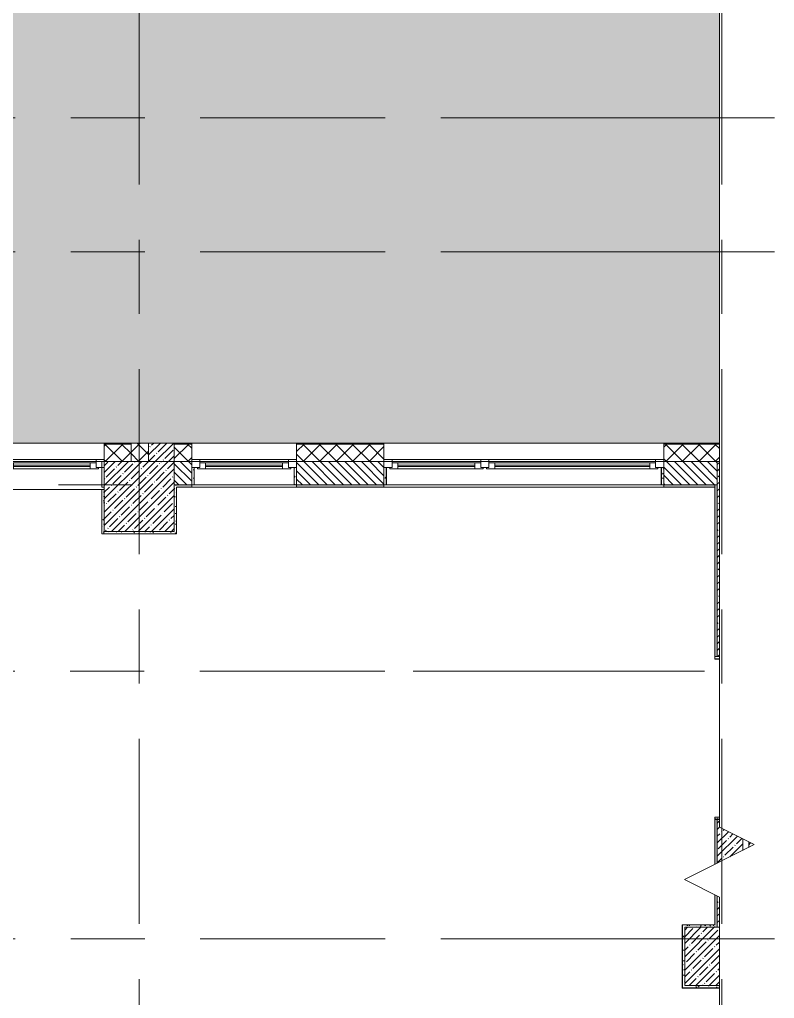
# Model space of a CAD drawing. Header units: millimetres. Extents: x 957 to 217451, y -8553 to 29000.
# Drawn here: x 61777 to 68253, y 10590 to 18995 of the extents above; entities that cross this region are included whole.
import ezdxf

# ---------------------------------------------------------------- set-up
doc = ezdxf.new("R2010")
doc.units = ezdxf.units.MM
doc.linetypes.add('Осевая', pattern=[3175, 635, -476.25, 1587.5, -476.25])
for name, color, linetype, lineweight in [('A-DETL', 7, 'Continuous', 9), ('A-DETL-GENF', 7, 'Continuous', 9), ('A-GLAZ', 7, 'Continuous', 9), ('A-GLAZ-1', 7, 'Continuous', 13), ('A-WALL', 7, 'Continuous', 9), ('I-WALL', 7, 'Continuous', 9), ('S-COLS', 7, 'Continuous', 9), ('Оси', 7, 'Continuous', 9), ('Оси-2', 7, 'Осевая', 9)]:
    doc.layers.add(name, color=color, linetype=linetype, lineweight=lineweight)
for name, color, linetype, lineweight, true_color in [('A-DETL-GENF-2', 7, 'Continuous', 9, 0xd4d4d4), ('A-WALL-1', 9, 'Continuous', 9, 0x808080), ('A-WALL-FNSH-1', 9, 'Continuous', 9, 0x808080)]:
    doc.layers.add(name, color=color, linetype=linetype, lineweight=lineweight, true_color=true_color)
pattern_1 = [(45, (29493.17, 0), (-70.71068, 70.71068), []), (135, (29493.17, 0), (-70.71068, -70.71068), [])]
pattern_2 = [(45, (29493.17, 0), (-57.02463, 57.02463), []), (45, (29550.2, 0), (-57.02463, 57.02463), [100.806, -20.161, 3.353, -16.808])]
pattern_3 = [(0, (29493.174, 0), (121.92, 30.48), [10.058, -81.382, 10.058, -81.382, -487.68]), (0, (29493.174, 0), (121.92, 30.48), [-182.88, 10.058, -172.822, 10.058, -81.382, -213.36]), (0, (29493.174, 0), (121.92, 30.48), [-457.2, 10.058, -50.902, 10.058, -142.342]), (120, (29538.894, 15.24), (-87.356454, 90.345817), [10.058, -81.382, 10.058, -81.382, -487.68]), (120, (29538.894, 15.24), (-87.356454, 90.345817), [-182.88, 10.058, -172.822, 10.058, -81.382, -213.36]), (120, (29538.894, 15.24), (-87.356454, 90.345817), [-457.2, 10.058, -50.902, 10.058, -142.342]), (240, (29554.134, 76.2), (-34.563546, -120.825817), [10.058, -81.382, 10.058, -81.382, -487.68]), (240, (29554.134, 76.2), (-34.563546, -120.825817), [-182.88, 10.058, -172.822, 10.058, -81.382, -213.36]), (240, (29554.134, 76.2), (-34.563546, -120.825817), [-457.2, 10.058, -50.902, 10.058, -142.342])]

# ---------------------------------------------------------------- blocks, each defined once
blk = doc.blocks.new('BSC_Колонна _Прямоугольная - 600х600-V13-План расстановки мебели и оборудования 3 этажа в осях 1-12')
at = {"layer": 'S-COLS'}
h = blk.add_hatch(dxfattribs=at)
h.set_pattern_fill('FP_14', color=256, style=0, pattern_type=2)
h.set_pattern_definition([(45, (-33310, -14900), (-57.02463, 57.02463), []), (45, (-33252.975, -14900), (-57.02463, 57.02463), [100.806, -20.161, 3.353, -16.808])])
h.paths.add_polyline_path([(300, -300), (300, 300), (-300, 300), (-300, -300), (63.5, -300)])
for p, q in [((300, 300), (-300, 300)), ((-300, 300), (-300, -300)), ((300, -300), (300, 300)), ((-300, -300), (300, -300))]:
    blk.add_line(p, q, dxfattribs=at)
blk = doc.blocks.new('120_Окно_СКБ_1Ст - 120_Окно_СКБ_1Ст 900х2500_h_-V11-План расстановки мебели и оборудования 3 этажа в осях 1-12')
at = {"layer": 'A-GLAZ'}
for p, q in [((450, -57), (-450, -57)), ((-430, -127), (-400, -127)), ((-330, -107), (330, -107)), ((330, -117), (-330, -117)), ((400, -127), (430, -127))]:
    blk.add_line(p, q, dxfattribs=at)
at = {"layer": 'A-GLAZ-1'}
for p, q in [((-450, -127), (-450, -57)), ((-450, -57), (-380, -57)), ((-380, -57), (-380, -127)), ((380, -127), (380, -57)), ((380, -57), (450, -57)), ((450, -57), (450, -127)), ((-380, -127), (-450, -127)), ((-380, -127), (-400, -127)), ((-400, -127), (-400, -137)), ((-400, -137), (400, -137)), ((400, -137), (-400, -137)), ((380, -87), (-380, -87)), ((-380, -87), (-380, -127)), ((-330, -137), (-330, -87)), ((330, -137), (330, -87)), ((380, -127), (380, -87)), ((450, -127), (380, -127)), ((400, -127), (380, -127)), ((400, -137), (400, -127))]:
    blk.add_line(p, q, dxfattribs=at)
blk = doc.blocks.new('120_Окно_СКБ_1Ст - 120_Окно_СКБ_1Ст_900х2500_h_-20705657-План расстановки мебели и оборудования 3 этажа в осях 1-12')
at = {"layer": 'A-GLAZ'}
for p, q in [((450, -57), (-450, -57)), ((-430, -127), (-400, -127)), ((-330, -107), (330, -107)), ((330, -117), (-330, -117)), ((400, -127), (450, -127))]:
    blk.add_line(p, q, dxfattribs=at)
at = {"layer": 'A-GLAZ-1'}
for p, q in [((-450, -127), (-450, -57)), ((-450, -57), (-380, -57)), ((-380, -57), (-380, -127)), ((380, -127), (380, -57)), ((380, -57), (450, -57)), ((450, -57), (450, -127)), ((-380, -127), (-450, -127)), ((-380, -127), (-400, -127)), ((-400, -127), (-400, -137)), ((-400, -137), (400, -137)), ((400, -137), (-400, -137)), ((380, -87), (-380, -87)), ((-380, -87), (-380, -127)), ((-330, -137), (-330, -87)), ((330, -137), (330, -87)), ((380, -127), (380, -87)), ((450, -127), (380, -127)), ((400, -127), (380, -127)), ((400, -137), (400, -127))]:
    blk.add_line(p, q, dxfattribs=at)
blk = doc.blocks.new('120_Окно_СКБ_2Ст - 120_Окно_СКБ_2Ст 2400х2500 _мал створка слева_-22817474-План расстановки мебели и оборудования 3 этажа в осях 1-12')
at = {"layer": 'A-GLAZ'}
for p, q in [((-1180, 127), (-1150, 127)), ((250, 117), (-1080, 117)), ((-1080, 107), (250, 107)), ((320, 127), (350, 127)), ((1080, 117), (420, 117)), ((420, 107), (1080, 107)), ((1150, 127), (1180, 127)), ((1200, 57), (-1200, 57))]:
    blk.add_line(p, q, dxfattribs=at)
at = {"layer": 'A-GLAZ-1'}
for p, q in [((-1130, 127), (-1200, 127)), ((-1200, 127), (-1200, 57)), ((-1150, 127), (-1150, 137)), ((-1150, 137), (320, 137)), ((320, 137), (-1150, 137)), ((-1130, 127), (-1150, 127)), ((-1130, 57), (-1130, 127)), ((-1130, 87), (-1130, 127)), ((300, 87), (-1130, 87)), ((-1080, 137), (-1080, 87)), ((250, 137), (250, 87)), ((370, 127), (300, 127)), ((300, 127), (300, 57)), ((300, 127), (300, 87)), ((320, 127), (300, 127)), ((320, 137), (320, 127)), ((350, 127), (350, 137)), ((350, 137), (1150, 137)), ((1150, 137), (350, 137)), ((370, 127), (350, 127)), ((370, 57), (370, 127)), ((370, 87), (370, 127)), ((1130, 87), (370, 87)), ((420, 137), (420, 87)), ((1080, 137), (1080, 87)), ((1200, 127), (1130, 127)), ((1130, 127), (1130, 57)), ((1130, 127), (1130, 87)), ((1150, 127), (1130, 127)), ((1150, 137), (1150, 127)), ((1200, 57), (1200, 127)), ((-1200, 57), (-1130, 57)), ((300, 57), (370, 57)), ((1130, 57), (1200, 57))]:
    blk.add_line(p, q, dxfattribs=at)
blk = doc.blocks.new('BSC_Колонна _Прямоугольная - 500х500-V45-План расстановки мебели и оборудования 3 этажа в осях 1-12')
at = {"layer": 'S-COLS'}
h = blk.add_hatch(dxfattribs=at)
h.set_pattern_fill('FP_33', color=256, style=0, pattern_type=2)
h.set_pattern_definition([(45, (-38240, -10950), (-57.02463, 57.02463), []), (45, (-38182.975, -10950), (-57.02463, 57.02463), [100.806, -20.161, 3.353, -16.808])])
h.paths.add_polyline_path([(47.7, -250), (47.7, 250), (-250, 250), (-250, -250)])
for p, q in [((47.7, 250), (-250, 250)), ((-250, 250), (-250, -250)), ((-250, -250), (47.7, -250))]:
    blk.add_line(p, q, dxfattribs=at)
blk = doc.blocks.new('DET_L_Линия разрыва - М100-30654710-План расстановки мебели и оборудования 3 этажа в осях 1-12')
at = {"layer": 'A-DETL-GENF'}
for p, q in [((11889.9, 300), (11739.9, 0)), ((12189.9, -300), (11889.9, 300)), ((11739.9, 0), (0, 0)), ((12339.9, 0), (12189.9, -300)), ((24079.7, 0), (12339.9, 0))]:
    blk.add_line(p, q, dxfattribs=at)

msp = doc.modelspace()

# ---------------------------------------------------------------- hatches: boundary and pattern name
at = {"layer": 'A-DETL-GENF-2'}
msp.add_hatch(color=256, dxfattribs=at).paths.add_polyline_path([(29225.2, 14774.9), (29225.2, 15358), (67780.8, 15358), (67780.8, 23799.7), (68251.3, 23799.7), (68251.3, 23888.3), (63421.2, 23888.3), (63421.2, 27398.1), (27084.1, 27398.1), (27084.1, 14774.9), (29212.9, 14774.9)])
at = {"layer": 'A-WALL'}
h = msp.add_hatch(dxfattribs=at)
h.set_pattern_fill('FP_9', color=256, style=0, pattern_type=2)
h.set_pattern_definition(pattern_1)
h.paths.add_polyline_path([(67780.8, 15200), (67780.8, 15350), (67303.2, 15350), (67303.2, 15200), (67763.2, 15200)])
h.paths.add_polyline_path([(44020.6, 15200), (61603.2, 15200), (61603.2, 15350), (59510.2, 15349), (59510.2, 15288), (59507.2, 15285), (58733.2, 15285), (58730.2, 15288), (58729.4, 15350), (55103.4, 15349), (55103.4, 15288), (55100.4, 15285), (53926.4, 15285), (53923.4, 15288), (53922.7, 15350), (49283.2, 15349), (49283.2, 15288), (49280.2, 15285), (48506.2, 15285), (48503.2, 15288), (48502.4, 15350), (44276.2, 15349), (44275, 15285.7), (44273.2, 15285), (44096.8, 15286.1), (44096.2, 15288), (44095.4, 15350), (42353.2, 15350), (42353.2, 15200), (43803.2, 15200)])
h.paths.add_polyline_path([(34153.2, 15200), (36253.2, 15200), (36253.2, 15350), (29533.2, 15350), (29533.2, 15293), (29383.2, 15293), (29383.2, 15200), (33553.2, 15200)])
h.paths.add_polyline_path([(63253.2, 15200), (63253.2, 15350), (63103.2, 15350), (63103.2, 15200), (63203.2, 15200)])
h.paths.add_polyline_path([(64153.2, 15200), (64903.2, 15200), (64903.2, 15350), (64153.2, 15350)])
h.paths.add_polyline_path([(38653.2, 15200), (39253.2, 15200), (39253.2, 15350), (38653.2, 15350), (38653.2, 15218)])
h.paths.add_polyline_path([(37753.2, 15200), (37753.2, 15350), (37153.2, 15350), (37153.2, 15200), (37289.8, 15200)])
h.paths.add_polyline_path([(62733.2, 15200), (62733.2, 15350), (62503.2, 15350), (62503.2, 15200), (62728.2, 15200)])
h = msp.add_hatch(dxfattribs=at)
h.set_pattern_fill('FP_7', color=256, style=0, pattern_type=2)
h.set_pattern_definition([(135, (29493.174, 0), (-35.35534, -35.35534), [])])
h.paths.add_polyline_path([(67742.2, 15000), (67763.2, 15000), (67763.2, 15200), (67303.2, 15200), (67303.2, 15000), (67624.2, 15000)])
h.paths.add_polyline_path([(63123.2, 15000), (63253.2, 15000), (63253.2, 15200), (63103.2, 15200), (63103.2, 15000)])
h.paths.add_polyline_path([(64153.2, 15000), (64903.2, 15000), (64903.2, 15200), (64153.2, 15200), (64153.2, 15150.9)])
at = {"layer": 'I-WALL'}
h = msp.add_hatch(dxfattribs=at)
h.set_pattern_fill('FP_9', color=256, style=0, pattern_type=2)
h.set_pattern_definition(pattern_1)
h.paths.add_polyline_path([(62733.2, 15200), (62883.2, 15200), (62883.2, 15358), (62733.2, 15358), (62733.2, 15350)])
h = msp.add_hatch(dxfattribs=at)
h.set_pattern_fill('FP_10', color=256, style=0, pattern_type=2)
h.set_pattern_definition(pattern_2)
h.paths.add_polyline_path([(62883.2, 15200), (63103.2, 15200), (63103.2, 15358), (62883.2, 15358)])
h = msp.add_hatch(dxfattribs=at)
h.set_pattern_fill('FP_34', color=256, style=0, pattern_type=2)
h.set_pattern_definition(pattern_3)
h.paths.add_polyline_path([(63273.2, 15000), (63273.2, 15148), (63253.2, 15148), (63253.2, 15000)])
h = msp.add_hatch(dxfattribs=at)
h.set_pattern_fill('FP_34', color=256, style=0, pattern_type=2)
h.set_pattern_definition(pattern_3)
h.paths.add_polyline_path([(64153.2, 15000), (64153.2, 15148), (64133.2, 15148), (64133.2, 15000)])
h = msp.add_hatch(dxfattribs=at)
h.set_pattern_fill('FP_34', color=256, style=0, pattern_type=2)
h.set_pattern_definition(pattern_3)
h.paths.add_polyline_path([(64903.2, 15000), (64923.2, 15000.5), (64923.2, 15148), (64903.2, 15148), (64903.2, 15115.2)])
h = msp.add_hatch(dxfattribs=at)
h.set_pattern_fill('FP_34', color=256, style=0, pattern_type=2)
h.set_pattern_definition(pattern_3)
h.paths.add_polyline_path([(67283.2, 15000), (67303.2, 15000.9), (67303.2, 15148), (67283.2, 15148), (67283.2, 15000.9)])
h = msp.add_hatch(dxfattribs=at)
h.set_pattern_fill('FP_10', color=256, style=0, pattern_type=2)
h.set_pattern_definition(pattern_2)
h.paths.add_polyline_path([(67763.2, 11200), (67780.8, 11200), (67780.8, 11459.9), (67763.2, 11468.7), (67763.2, 11459.9)])
h.paths.add_polyline_path([(67763.2, 11751), (67983.2, 11861), (67983.2, 11958.7), (67780.8, 12059.9), (67780.8, 12125), (67763.2, 12125), (67763.2, 11852.6)])
h.paths.add_polyline_path([(67780.8, 13525), (67780.8, 15200), (67763.2, 15200), (67763.2, 13525)])
h = msp.add_hatch(dxfattribs=at)
h.set_pattern_fill('FP_34', color=256, style=0, pattern_type=2)
h.set_pattern_definition(pattern_3)
h.paths.add_polyline_path([(63103.2, 14600), (63123.2, 14600.7), (63123.2, 15000), (63103.2, 15000), (63103.2, 14926)])
h = msp.add_hatch(dxfattribs=at)
h.set_pattern_fill('FP_34', color=256, style=0, pattern_type=2)
h.set_pattern_definition(pattern_3)
h.paths.add_polyline_path([(67742.2, 14980), (67763.2, 14980), (67763.2, 15000), (67303.2, 15000), (67303.2, 14980), (67742.2, 14980)])
h.paths.add_polyline_path([(64212.8, 14980), (64903.2, 14980), (64903.2, 15000), (64153.2, 15000), (64153.2, 14980)])
h.paths.add_polyline_path([(63123.2, 14980), (63253.2, 14980), (63253.2, 15000), (63123.2, 15000), (63123.2, 14980)])
h = msp.add_hatch(dxfattribs=at)
h.set_pattern_fill('FP_34', color=256, style=0, pattern_type=2)
h.set_pattern_definition(pattern_3)
h.paths.add_polyline_path([(67743.2, 11200), (67763.2, 11200), (67763.2, 11468.7), (67743.2, 11478.7), (67743.2, 11220)])
h.paths.add_polyline_path([(67743.2, 11741), (67763.2, 11751), (67763.2, 12125), (67743.2, 12125), (67743.2, 11909.9)])
h.paths.add_polyline_path([(67763.2, 13525), (67763.2, 14980), (67743.2, 14980), (67743.2, 13525)])
h = msp.add_hatch(dxfattribs=at)
h.set_pattern_fill('FP_34', color=256, style=0, pattern_type=2)
h.set_pattern_definition(pattern_3)
h.paths.add_polyline_path([(62503.2, 14580), (62503.2, 14960), (62483.2, 14960), (62483.2, 14580)])
h = msp.add_hatch(dxfattribs=at)
h.set_pattern_fill('FP_34', color=256, style=0, pattern_type=2)
h.set_pattern_definition(pattern_3)
h.paths.add_polyline_path([(63103.2, 14580), (63123.2, 14580), (63123.2, 14600), (62503.2, 14600), (62503.2, 14580), (62866.7, 14580)])
h = msp.add_hatch(dxfattribs=at)
h.set_pattern_fill('FP_34', color=256, style=0, pattern_type=2)
h.set_pattern_definition(pattern_3)
h.paths.add_polyline_path([(67780.8, 13505), (67780.8, 13525), (67743.2, 13525), (67743.2, 13505), (67763.2, 13505)])
h = msp.add_hatch(dxfattribs=at)
h.set_pattern_fill('FP_34', color=256, style=0, pattern_type=2)
h.set_pattern_definition(pattern_3)
h.paths.add_polyline_path([(67743.2, 12125), (67780.8, 12125), (67780.8, 12145), (67743.2, 12145)])
h = msp.add_hatch(dxfattribs=at)
h.set_pattern_fill('FP_10', color=256, style=0, pattern_type=2)
h.set_pattern_definition(pattern_2)
h.paths.add_polyline_path([(68033.2, 11886), (68080.8, 11909.9), (68033.2, 11933.7), (68033.2, 11891.7)])
h = msp.add_hatch(dxfattribs=at)
h.set_pattern_fill('FP_34', color=256, style=0, pattern_type=2)
h.set_pattern_definition(pattern_3)
h.paths.add_polyline_path([(67463.2, 11200), (67743.2, 11200), (67742.2, 11220), (67463.2, 11220)])
h = msp.add_hatch(dxfattribs=at)
h.set_pattern_fill('FP_34', color=256, style=0, pattern_type=2)
h.set_pattern_definition(pattern_3)
h.paths.add_polyline_path([(67463.2, 10680), (67483.2, 10680), (67483.2, 11200), (67463.2, 11200), (67463.2, 10700)])
h = msp.add_hatch(dxfattribs=at)
h.set_pattern_fill('FP_34', color=256, style=0, pattern_type=2)
h.set_pattern_definition(pattern_3)
h.paths.add_polyline_path([(67780.8, 10680), (67780.8, 10700), (67483.2, 10700), (67483.2, 10680)])

# ---------------------------------------------------------------- linework, layer by layer
at = {"layer": 'A-DETL'}
msp.add_line((29225.2, 15358), (67780.8, 15358), dxfattribs=at)
at = {"layer": 'A-WALL'}
for p, q in [((62726.2, 15353), (62503.2, 15353)), ((62733.2, 15350), (62503.2, 15350)), ((62726.2, 15358), (62726.2, 15350)), ((62728.2, 15358), (62728.2, 15350)), ((62733.2, 15358), (62733.2, 15200)), ((63103.2, 15358), (63103.2, 15200)), ((63253.2, 15353), (63103.2, 15353)), ((63253.2, 15350), (63103.2, 15350)), ((64903.2, 15353), (64153.2, 15353)), ((64903.2, 15350), (64153.2, 15350)), ((67780.8, 15353), (67303.2, 15353)), ((67780.8, 15350), (67303.2, 15350)), ((67763.2, 15200), (63103.2, 15200)), ((63253.2, 15200), (63103.2, 15200)), ((64903.2, 15200), (64153.2, 15200)), ((67763.2, 15200), (67303.2, 15200)), ((63253.2, 15000), (63103.2, 15000)), ((63123.2, 14980), (63253.2, 14980)), ((64153.2, 15000), (64903.2, 15000)), ((64153.2, 14980), (64903.2, 14980)), ((67303.2, 15000), (67763.2, 15000)), ((67743.2, 14980), (67303.2, 14980)), ((67763.2, 14980), (67763.2, 13525)), ((62483.2, 14960), (62483.2, 14580)), ((67743.2, 13525), (67780.8, 13525)), ((67780.8, 13525), (67743.2, 13525)), ((67743.2, 11741), (67743.2, 12145)), ((67763.2, 12125), (67763.2, 11751)), ((67743.2, 11478.7), (67743.2, 11220)), ((67763.2, 11468.7), (67763.2, 11200)), ((67463.2, 11220), (67743.2, 11220)), ((67780.8, 10680), (67483.2, 10680))]:
    msp.add_line(p, q, dxfattribs=at)
at = {"layer": 'A-WALL-1'}
for p, q in [((62503.2, 15350), (62503.2, 15200)), ((62883.2, 15358), (62883.2, 15200)), ((63253.2, 14980), (63253.2, 15350)), ((64153.2, 15350), (64153.2, 14980)), ((64903.2, 14980), (64903.2, 15350)), ((67303.2, 15350), (67303.2, 14980)), ((60103.2, 15200), (62503.2, 15200)), ((63273.2, 15148), (63253.2, 15148)), ((63273.2, 15000), (63273.2, 15148)), ((64133.2, 15148), (64133.2, 15000)), ((64153.2, 15148), (64133.2, 15148)), ((64923.2, 15148), (64903.2, 15148)), ((64923.2, 15000), (64923.2, 15148)), ((67303.2, 15148), (67283.2, 15148)), ((67283.2, 15148), (67283.2, 15000)), ((67780.8, 15200), (67763.2, 15200)), ((67763.2, 14980), (67763.2, 15200)), ((63123.2, 14979), (63123.2, 14980)), ((63253.2, 15000), (63273.2, 15000)), ((64133.2, 15000), (64153.2, 15000)), ((64903.2, 15000), (64923.2, 15000)), ((67283.2, 15000), (67303.2, 15000)), ((62503.2, 14960), (62483.2, 14960)), ((62483.2, 14580), (63123.2, 14580)), ((67743.2, 13525), (67743.2, 13505)), ((67743.2, 13505), (67780.8, 13505)), ((67780.8, 12145), (67743.2, 12145)), ((67780.8, 12125), (67743.2, 12125)), ((67983.2, 11861), (67983.2, 11958.7)), ((68033.2, 11933.7), (68033.2, 11886)), ((67463.2, 11220), (67463.2, 10680))]:
    msp.add_line(p, q, dxfattribs=at)
at = {"layer": 'A-WALL-FNSH-1'}
for p, q in [((62503.2, 15358), (62503.2, 15350)), ((63253.2, 15350), (63253.2, 15358)), ((64153.2, 15358), (64153.2, 15350)), ((64903.2, 15350), (64903.2, 15358)), ((67303.2, 15358), (67303.2, 15350)), ((62482.2, 15148), (62482.2, 15000)), ((62483.2, 15148), (62482.2, 15148)), ((62483.2, 15000), (62483.2, 15148)), ((63274.2, 15148), (63273.2, 15148)), ((63274.2, 15000), (63274.2, 15148)), ((64132.2, 15148), (64132.2, 15000)), ((64133.2, 15148), (64132.2, 15148)), ((64924.2, 15148), (64923.2, 15148)), ((64924.2, 15000), (64924.2, 15148)), ((67283.2, 15148), (67282.2, 15148)), ((67282.2, 15148), (67282.2, 15000)), ((62482.2, 15000), (62483.2, 15000)), ((63123.2, 14979), (63123.2, 14580)), ((63124.2, 14979), (63253.2, 14979)), ((63124.2, 14579), (63124.2, 14979)), ((63253.2, 14979), (63253.2, 14980)), ((63273.2, 15000), (63274.2, 15000)), ((64132.2, 15000), (64133.2, 15000)), ((64153.2, 14980), (64153.2, 14979)), ((64153.2, 14979), (64903.2, 14979)), ((64903.2, 14979), (64903.2, 14980)), ((64923.2, 15000), (64924.2, 15000)), ((67282.2, 15000), (67283.2, 15000)), ((67303.2, 14980), (67303.2, 14979)), ((67303.2, 14979), (67742.2, 14979)), ((67742.2, 15000), (67742.2, 14980)), ((67742.2, 14979), (67742.2, 13525)), ((67743.2, 13525), (67743.2, 15000)), ((62483.2, 14960), (62482.2, 14960)), ((62482.2, 14959), (62482.2, 14579)), ((62482.2, 14579), (63124.2, 14579)), ((67742.2, 13525), (67743.2, 13525)), ((67743.2, 13505), (67743.2, 13504)), ((67743.2, 13504), (67780.8, 13504)), ((67743.2, 12125), (67742.2, 12125)), ((67742.2, 12125), (67742.2, 11740.5)), ((67780.8, 12146), (67743.2, 12146)), ((67743.2, 12146), (67743.2, 12145)), ((67742.2, 11479.2), (67742.2, 11220)), ((67462.2, 11221), (67462.2, 10679)), ((67743.2, 11221), (67462.2, 11221)), ((67462.2, 10679), (67780.8, 10679)), ((67483.2, 10680), (67463.2, 10680))]:
    msp.add_line(p, q, dxfattribs=at)
at = {"layer": 'I-WALL'}
for p, q in [((62483.2, 15148), (62483.2, 15200)), ((62483.2, 15148), (62503.2, 15148)), ((62483.2, 14980), (62483.2, 15000)), ((62503.2, 15000), (62483.2, 15000)), ((62483.2, 14980), (62503.2, 14980)), ((64153.2, 14980), (63253.2, 14980)), ((64153.2, 14979), (63253.2, 14979)), ((63273.2, 15000), (64133.2, 15000)), ((67303.2, 14980), (64903.2, 14980)), ((67303.2, 14979), (64903.2, 14979)), ((64923.2, 15000), (67283.2, 15000)), ((62482.2, 14959), (61603.2, 14959)), ((62482.2, 14960), (62482.2, 14959))]:
    msp.add_line(p, q, dxfattribs=at)
at = {"layer": 'Оси'}
for p, q in [((65753.2, 18150), (68253.2, 18150)), ((65753.2, 17000), (68253.2, 17000)), ((65153.2, 15000), (67653.2, 15000)), ((65153.2, 13400), (67653.2, 13400)), ((65753.2, 11100), (68253.2, 11100))]:
    msp.add_line(p, q, dxfattribs=at)
at = {"layer": 'Оси-2'}
for p, q in [((62803.2, 593.7), (62803.2, 24898.1)), ((67803.2, 593.7), (67803.2, 21277.7)), ((27290.7, 18150), (65753.2, 18150)), ((27290.7, 17000), (65753.2, 17000)), ((27186.1, 15000), (65153.2, 15000)), ((27286.5, 13400), (65153.2, 13400)), ((27290.7, 11100), (65753.2, 11100))]:
    msp.add_line(p, q, dxfattribs=at)

# ---------------------------------------------------------------- block references
at = {"layer": 'A-DETL-GENF', "rotation": 90.00000000000031}
msp.add_blockref('DET_L_Линия разрыва - М100-30654710-План расстановки мебели и оборудования 3 этажа в осях 1-12', (67780.8, -280), dxfattribs=at)
at = {"layer": 'A-GLAZ'}
for name, p in [('120_Окно_СКБ_1Ст - 120_Окно_СКБ_1Ст_900х2500_h_-20705657-План расстановки мебели и оборудования 3 этажа в осях 1-12', (62053.2, 15275)), ('120_Окно_СКБ_1Ст - 120_Окно_СКБ_1Ст 900х2500_h_-V11-План расстановки мебели и оборудования 3 этажа в осях 1-12', (63703.2, 15275))]:
    msp.add_blockref(name, p, dxfattribs=at)
at = {"layer": 'A-GLAZ', "rotation": 180}
msp.add_blockref('120_Окно_СКБ_2Ст - 120_Окно_СКБ_2Ст 2400х2500 _мал створка слева_-22817474-План расстановки мебели и оборудования 3 этажа в осях 1-12', (66103.2, 15275), dxfattribs=at)
at = {"layer": 'S-COLS'}
for name, p in [('BSC_Колонна _Прямоугольная - 600х600-V13-План расстановки мебели и оборудования 3 этажа в осях 1-12', (62803.2, 14900)), ('BSC_Колонна _Прямоугольная - 500х500-V45-План расстановки мебели и оборудования 3 этажа в осях 1-12', (67733.2, 10950))]:
    msp.add_blockref(name, p, dxfattribs=at)

doc.saveas('drawing.dxf')
